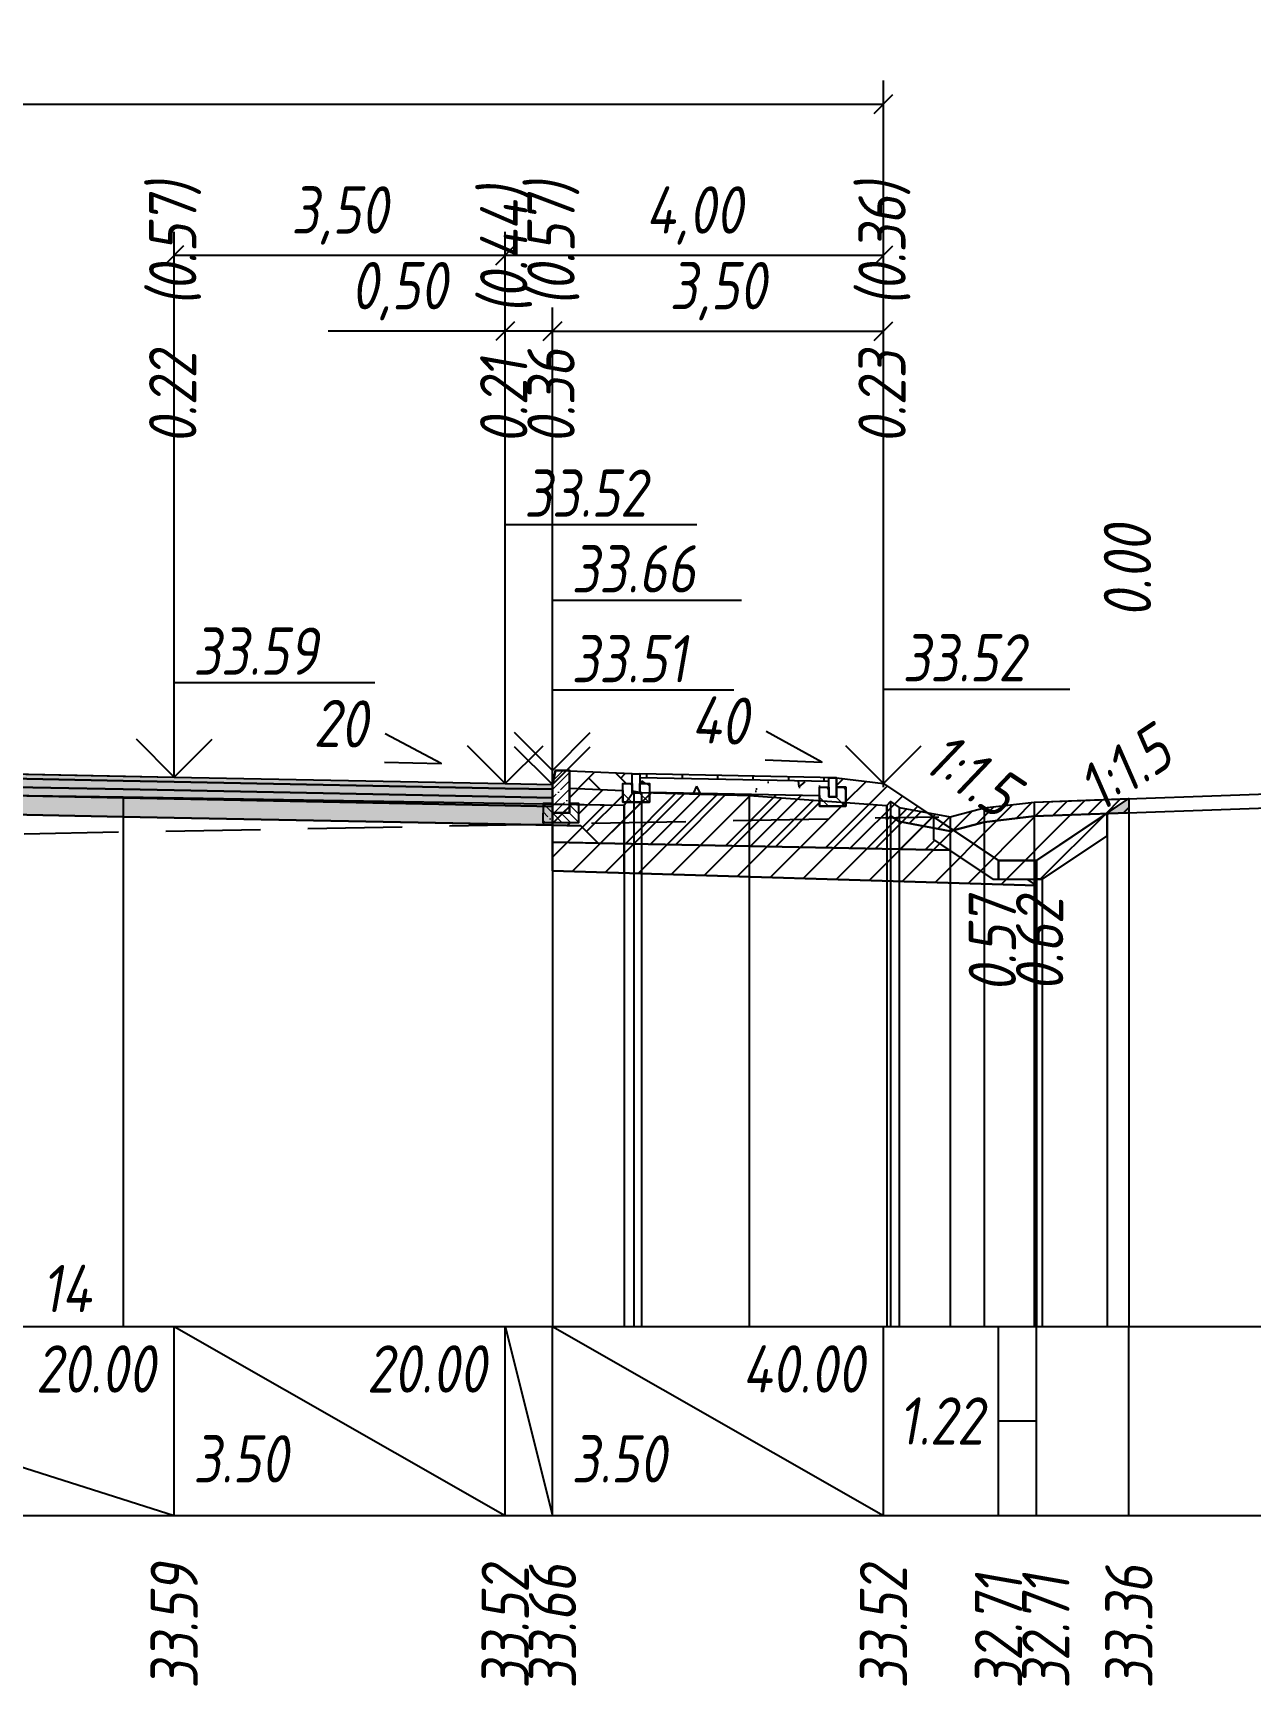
# Model space of a CAD drawing. Extents: x -717 to 1451, y -133302 to 233.
# Drawn here: x 231.2 to 295.6, y -110192 to -110104.6 of the extents above; entities that cross this region are included whole.
import ezdxf
from ezdxf.enums import TextEntityAlignment as Align

# ---------------------------------------------------------------- set-up
doc = ezdxf.new("R2010")
doc.units = 0
doc.linetypes.add('штриховая', pattern=[0.75, 0.5, -0.25])
for name, color, linetype in [('Интерполированный поперечник', 2, 'Continuous'), ('КОД_399', 252, 'Continuous'), ('Код_514', 1, 'Continuous'), ('Контур_0', 7, 'Continuous'), ('Контур_2660', 7, 'Continuous'), ('Контур_2665', 7, 'Continuous'), ('Контур_400', 7, 'Continuous'), ('Контур_508', 7, 'Continuous'), ('Контур_512', 7, 'Continuous'), ('Контур_513', 7, 'Continuous'), ('Красный поперечник', 1, 'Continuous'), ('Объём_2501', 7, 'Continuous'), ('Объём_2650', 7, 'Continuous'), ('Объём_2660', 7, 'Continuous'), ('Объём_2661', 7, 'Continuous'), ('Объём_2662', 7, 'Continuous'), ('Объём_2663', 7, 'Continuous'), ('Объём_2664', 7, 'Continuous'), ('Объём_2665', 7, 'Continuous'), ('Объём_2666', 7, 'Continuous'), ('Объём_2667', 7, 'Continuous'), ('Объём_2668', 7, 'Continuous'), ('Объём_2669', 7, 'Continuous'), ('Объём_2675', 7, 'Continuous'), ('Откосы', 7, 'Continuous'), ('Отметки покрытия', 7, 'Continuous'), ('Рабочие отметки', 7, 'Continuous'), ('Рабочие отметки доп.', 7, 'Continuous'), ('Слои выравнивания', 7, 'Continuous'), ('Таблица', 7, 'Continuous'), ('Уклоны проезжей части', 7, 'Continuous'), ('Черный поперечник', 3, 'Continuous')]:
    doc.layers.add(name, color=color, linetype=linetype)
for name, color, linetype, true_color in [('Контур_2540', 2, 'Continuous', 0xffff00), ('Контур_2562', 3, 'Continuous', 0x00ff00), ('Контур_2570', 7, 'Continuous', 0x80ff00), ('Контур_2583', 3, 'Continuous', 0x00ff00), ('Контур_2584', 3, 'Continuous', 0x00ff00), ('Контур_2725', 7, 'Continuous', 0x323232), ('Контур_2736', 4, 'Continuous', 0x00ffff), ('Контур_2737', 4, 'Continuous', 0x00ffff), ('Контур_2738', 4, 'Continuous', 0x00ffff), ('Контур_2739', 4, 'Continuous', 0x00ffff), ('Контур_2741', 4, 'Continuous', 0x00ffff), ('Контур_2742', 4, 'Continuous', 0x00ffff), ('Контур_2743', 4, 'Continuous', 0x00ffff), ('Контур_2744', 7, 'Continuous', 0xa4ffff), ('Контур_2745', 7, 'Continuous', 0xa4ffff), ('Контур_2747', 4, 'Continuous', 0x00ffff), ('Контур_2748', 4, 'Continuous', 0x00ffff), ('Контур_2749', 4, 'Continuous', 0x00ffff), ('Контур_2750', 4, 'Continuous', 0x00ffff), ('Контур_2751', 4, 'Continuous', 0x00ffff), ('Контур_2752', 4, 'Continuous', 0x00ffff), ('Контур_2760', 7, 'Continuous', 0x323232), ('Контур_2761', 7, 'Continuous', 0x323232), ('Контур_2762', 7, 'Continuous', 0x323232), ('Контур_2763', 7, 'Continuous', 0x323232), ('Контур_402', 7, 'Continuous', 0xff6464), ('Контур_703', 4, 'Continuous', 0x00ffff), ('Контур_705', 4, 'Continuous', 0x00ffff), ('Контур_707', 4, 'Continuous', 0x00ffff), ('Контур_720', 131, 'Continuous', 0xaaffff), ('Объём_2520', 7, 'Continuous', 0x80ffff), ('Объём_2540', 2, 'Continuous', 0xffff00), ('Объём_2562', 3, 'Continuous', 0x00ff00), ('Объём_2563', 7, 'Continuous', 0xff8000), ('Объём_2570', 7, 'Continuous', 0x80ff00), ('Объём_2583', 3, 'Continuous', 0x00ff00), ('Объём_2584', 3, 'Continuous', 0x00ff00), ('Объём_2594', 3, 'Continuous', 0x00ff00), ('Объём_2598', 3, 'Continuous', 0x00ff00), ('Объём_2600', 7, 'Continuous', 0x808000), ('Объём_2746', 2, 'Continuous', 0xffff00)]:
    doc.layers.add(name, color=color, linetype=linetype, true_color=true_color)
doc.styles.get("Standard").update_dxf_attribs({"font": 'txt', "height": 2.5})
doc.styles.add('М', font='romand.shx', dxfattribs={"width": 0.8, "oblique": 10, "height": 2.5})
doc.dimstyles.new('ISO-25', dxfattribs={"dimtxt": 2.5, "dimasz": 2.5, "dimexe": 1.25, "dimexo": 0.625, "dimtad": 1, "dimtxsty": 'Standard', "dimcen": 2.5, "dimadec": 0, "dimazin": 0, "dimtfac": 1, "dimtmove": 0, "dimatfit": 3, "dimfxl": 1, "dimarcsym": 0})

# ---------------------------------------------------------------- blocks, each defined once
blk = doc.blocks.new('_Oblique')
at = {"color": 0, "linetype": 'ByBlock', "lineweight": -2}
blk.add_line((-0.5, -0.5), (0.5, 0.5), dxfattribs=at)
blk = doc.blocks.new('*D3583')
at = {"color": 0, "lineweight": -2, "transparency": 16777216}
for p, q in [((258.65, -110143.804), (258.65, -110119.152)), ((276.15, -110143.754), (276.15, -110119.152)), ((258.65, -110120.402), (276.15, -110120.402))]:
    blk.add_line(p, q, dxfattribs=at)
at = {"layer": 'Defpoints', "color": 0, "transparency": 16777216}
for p in [(276.15, -110120.402), (258.65, -110144.429), (276.15, -110144.379)]:
    blk.add_point(p, dxfattribs=at)
at = {"color": 0, "lineweight": -2, "transparency": 16777216, "rotation": 180}
blk.add_blockref('_Oblique', (258.65, -110120.402), dxfattribs=at)
at = {"color": 0, "lineweight": -2, "transparency": 16777216}
blk.add_blockref('_Oblique', (276.15, -110120.402), dxfattribs=at)
at = {"color": 0, "transparency": 16777216, "insert": (267.4, -110118.289), "char_height": 2.5, "width": 9.58333, "attachment_point": 5, "style": 'М'}
blk.add_mtext('3,50', dxfattribs=at)
blk = doc.blocks.new('*D3585')
at = {"color": 0, "lineweight": -2, "transparency": 16777216}
for p, q in [((256.15, -110143.754), (256.15, -110119.152)), ((258.65, -110143.804), (258.65, -110119.152)), ((256.15, -110120.402), (246.788, -110120.402)), ((258.65, -110120.402), (256.15, -110120.402))]:
    blk.add_line(p, q, dxfattribs=at)
at = {"layer": 'Defpoints', "color": 0, "transparency": 16777216}
for p in [(258.65, -110120.402), (256.15, -110144.379), (258.65, -110144.429)]:
    blk.add_point(p, dxfattribs=at)
at = {"color": 0, "lineweight": -2, "transparency": 16777216, "rotation": 180}
blk.add_blockref('_Oblique', (256.15, -110120.402), dxfattribs=at)
at = {"color": 0, "lineweight": -2, "transparency": 16777216}
blk.add_blockref('_Oblique', (258.65, -110120.402), dxfattribs=at)
at = {"color": 0, "transparency": 16777216, "insert": (250.55, -110118.289), "char_height": 2.5, "width": 9.16667, "attachment_point": 5, "style": 'М'}
blk.add_mtext('0,50', dxfattribs=at)
blk = doc.blocks.new('*D3587')
at = {"color": 0, "lineweight": -2, "transparency": 16777216}
for p, q in [((238.65, -110143.404), (238.65, -110115.152)), ((256.15, -110143.754), (256.15, -110115.152)), ((256.15, -110116.402), (238.65, -110116.402))]:
    blk.add_line(p, q, dxfattribs=at)
at = {"layer": 'Defpoints', "color": 0, "transparency": 16777216}
for p in [(238.65, -110116.402), (238.65, -110144.029), (256.15, -110144.379)]:
    blk.add_point(p, dxfattribs=at)
at = {"color": 0, "lineweight": -2, "transparency": 16777216, "rotation": 180}
blk.add_blockref('_Oblique', (238.65, -110116.402), dxfattribs=at)
at = {"color": 0, "lineweight": -2, "transparency": 16777216}
blk.add_blockref('_Oblique', (256.15, -110116.402), dxfattribs=at)
at = {"color": 0, "transparency": 16777216, "insert": (247.4, -110114.289), "char_height": 2.5, "width": 9.58333, "attachment_point": 5, "style": 'М'}
blk.add_mtext('3,50', dxfattribs=at)
blk = doc.blocks.new('*D3588')
at = {"color": 0, "lineweight": -2, "transparency": 16777216}
for p, q in [((256.15, -110143.754), (256.15, -110115.152)), ((276.15, -110144.504), (276.15, -110115.152)), ((276.15, -110116.402), (256.15, -110116.402))]:
    blk.add_line(p, q, dxfattribs=at)
at = {"layer": 'Defpoints', "color": 0, "transparency": 16777216}
for p in [(256.15, -110116.402), (256.15, -110144.379), (276.15, -110145.129)]:
    blk.add_point(p, dxfattribs=at)
at = {"color": 0, "lineweight": -2, "transparency": 16777216, "rotation": 180}
blk.add_blockref('_Oblique', (256.15, -110116.402), dxfattribs=at)
at = {"color": 0, "lineweight": -2, "transparency": 16777216}
blk.add_blockref('_Oblique', (276.15, -110116.402), dxfattribs=at)
at = {"color": 0, "transparency": 16777216, "insert": (266.15, -110114.289), "char_height": 2.5, "width": 9.16667, "attachment_point": 5, "style": 'М'}
blk.add_mtext('4,00', dxfattribs=at)
blk = doc.blocks.new('*D3590')
at = {"color": 0, "lineweight": -2, "transparency": 16777216}
for p, q in [((138.414, -110144.504), (138.414, -110107.152)), ((276.15, -110144.504), (276.15, -110107.152)), ((138.414, -110108.402), (276.15, -110108.402))]:
    blk.add_line(p, q, dxfattribs=at)
at = {"layer": 'Defpoints', "color": 0, "transparency": 16777216}
for p in [(276.15, -110108.402), (138.414, -110145.129), (276.15, -110145.129)]:
    blk.add_point(p, dxfattribs=at)
at = {"color": 0, "lineweight": -2, "transparency": 16777216, "rotation": 180}
blk.add_blockref('_Oblique', (138.414, -110108.402), dxfattribs=at)
at = {"color": 0, "lineweight": -2, "transparency": 16777216}
blk.add_blockref('_Oblique', (276.15, -110108.402), dxfattribs=at)
at = {"color": 0, "transparency": 16777216, "insert": (207.282, -110106.289), "char_height": 2.5, "width": 12.5, "attachment_point": 5, "style": 'М'}
blk.add_mtext('27,55', dxfattribs=at)
blk = doc.blocks.new('БР100.30.18')
at = {"linetype": 'Continuous', "lineweight": 13}
h = blk.add_hatch(dxfattribs=at)
h.set_pattern_fill('ANSI35', scale=5)
h.set_pattern_definition([(45, (-1504.996, -4799.2297), (-0.88388348, 0.88388348), []), (45, (-1504.1121, -4799.2297), (-0.88388348, 0.88388348), [1.5625, -0.3125, 0, -0.3125])])
h.paths.add_polyline_path([(0.3, 3.47), (1.8, 3.47), (1.8, -1.03), (0, -1.03), (0, 1.97)])
h = blk.add_hatch(dxfattribs=at)
h.set_pattern_fill('ANSI35', scale=5, angle=90)
h.set_pattern_definition([(135, (-1504.996, -4800.7297), (-0.88388348, -0.88388348), []), (135, (-1504.996, -4799.8458), (-0.88388348, -0.88388348), [1.5625, -0.3125, 0, -0.3125])])
h.paths.add_polyline_path([(-1, -0.03), (0, -0.03), (0, -1.03), (1.8, -1.03), (1.8, -0.03), (2.8, -0.03), (2.8, -2.03), (-1, -2.03)])
at = {"color": 7, "lineweight": 30}
blk.add_lwpolyline([(1.8, -1.03), (0, -1.03), (0, 1.97), (0.3, 3.47), (1.8, 3.47)], close=True, dxfattribs=at)
at = {"linetype": 'Continuous'}
blk.add_lwpolyline([(0, -0.03), (-1, -0.03), (-1, -2.03), (2.8, -2.03), (2.8, -0.03), (1.8, -0.03)], dxfattribs=at)

msp = doc.modelspace()

# ---------------------------------------------------------------- hatches: boundary and pattern name
at = {"linetype": 'Continuous'}
h = msp.add_hatch(dxfattribs=at)
h.set_pattern_fill('AR-HBONE', color=253, scale=0.3)
h.set_pattern_definition([(45, (-36.4222, -115949.651), (0, 1.69705627), [3.6, -1.2]), (135, (-35.5737, -115948.8025), (1e-16, 1.69705627), [3.6, -1.2])])
h.paths.add_polyline_path([(263.271, -110143.802), (263.271, -110144.802), (263.271, -110144.802)])
h.paths.add_polyline_path([(259.55, -110143.653), (262.871, -110143.802), (262.871, -110144.302), (262.371, -110144.302), (262.371, -110144.68), (259.549, -110144.554)])
h = msp.add_hatch(dxfattribs=at)
h.set_pattern_fill('ANSI31', color=256, scale=15, angle=45, style=0)
h.set_pattern_definition([(90, (-1648.8584, -115097.4325), (-1.875, 3e-16), [])])
h.paths.add_polyline_path([(273.266, -110144.008), (263.271, -110143.802), (263.271, -110144.002), (273.266, -110144.2)])
at = {"linetype": 'Continuous', "lineweight": 13}
h = msp.add_hatch(dxfattribs=at)
h.set_pattern_fill('ANSI35', scale=5, angle=90)
h.set_pattern_definition([(135, (-1604.813, -44416.1735), (-0.883883476, -0.883883476), []), (135, (-1604.813, -44415.2896), (-0.883883476, -0.883883476), [1.5625, -0.3125, 0, -0.3125])])
h.paths.add_polyline_path([(262.371, -110144.302), (262.871, -110144.302), (262.871, -110144.802), (263.271, -110144.802), (263.271, -110144.302), (263.771, -110144.302), (263.771, -110145.302), (262.371, -110145.302)])
h = msp.add_hatch(dxfattribs=at)
h.set_pattern_fill('ANSI35', scale=5, angle=90)
h.set_pattern_definition([(135, (-1594.4174, -44416.3796), (-0.883883476, -0.883883476), []), (135, (-1594.4174, -44415.4957), (-0.883883476, -0.883883476), [1.5625, -0.3125, 0, -0.3125])])
h.paths.add_polyline_path([(272.766, -110144.508), (273.266, -110144.508), (273.266, -110145.008), (273.666, -110145.008), (273.666, -110144.508), (274.166, -110144.508), (274.166, -110145.508), (272.766, -110145.508)])
at = {"layer": 'КОД_399'}
h = msp.add_hatch(dxfattribs=at)
h.set_pattern_fill('AR-CONC', scale=0.7, angle=45, style=0)
h.set_pattern_definition([(95, (-1648.9404, -115097.5217), (3.860864, 3.2396496), [0.525, -5.775]), (40, (-1648.9404, -115097.5217), (-4.409945, 3.036377), [0.42, -4.62]), (145.45144, (-1648.6186, -115097.2518), (-0.549081, 6.2760265), [0.4461813, -4.907995]), (91.1842, (-1649.9303, -115096.532), (6.101854, 4.4632964), [0.7875, -8.6625]), (141.63564, (-1649.422, -115096.16), (-0.1953, 9.447982), [0.669272, -7.361996]), (36.18416, (-1649.93, -115096.532), (-0.1953, 9.447982), [0.63, -6.93]), (66, (-1649.188, -115096.2843), (4.947401, 0.9616773), [0.525, -5.775]), (11, (-1649.188, -115096.2843), (-2.38496, 4.793659), [0.42, -4.62]), (116.45144, (-1648.7756, -115096.204), (2.562441, 5.7553363), [0.4461813, -4.907995]), (82.5, (-1648.9404, -115097.5217), (-1.5875523, 1.7079287), [0, -4.564, 0, -4.69, 0, -4.6375]), (52.5, (-1648.9404, -115097.5217), (-0.6501106, 3.2543661), [0, -2.674, 0, -4.459, 0, -1.7675]), (12.5, (-1650.0442, -115098.6255), (2.7539272, 2.5306453), [0, -1.75, 0, -5.46, 0, -7.245]), (2.5, (-1650.539, -115099.1205), (2.3911299, 3.3821186), [0, -2.275, 0, -3.626, 0, -5.145])])
h.paths.add_polyline_path([(272.766, -110144.508), (273.266, -110144.508), (273.266, -110144.2), (263.271, -110144.002), (263.271, -110144.302), (263.771, -110144.302), (263.771, -110144.762), (272.766, -110144.94)])
at = {"layer": 'Объём_2563'}
h = msp.add_hatch(dxfattribs=at)
h.set_pattern_fill('ANSI31', color=256, scale=0.3)
h.paths.add_polyline_path([(153.495, -110147.465), (133.079, -110147.873), (138.414, -110144.317), (140.897, -110144.008), (140.897, -110144.508), (140.397, -110144.508), (140.397, -110145.508), (141.797, -110145.508), (141.797, -110144.94), (150.792, -110144.762), (150.792, -110145.302), (152.192, -110145.302), (152.192, -110144.68), (155.014, -110144.554), (155.015, -110145.368), (154.515, -110145.368), (154.516, -110146.368), (155.914, -110146.367), (155.914, -110146.517), (154.414, -110146.547)])
h.paths.add_polyline_path([(278.786, -110147.276), (279.626, -110147.836), (261.068, -110147.465), (260.15, -110146.547), (258.65, -110146.517), (258.65, -110146.367), (260.048, -110146.368), (260.049, -110145.368), (259.549, -110145.368), (259.549, -110144.554), (262.371, -110144.68), (262.371, -110145.302), (263.771, -110145.302), (263.771, -110144.762), (272.766, -110144.94), (272.766, -110145.508), (274.166, -110145.508), (274.166, -110144.508), (273.666, -110144.508), (273.666, -110144.008), (276.15, -110144.317), (278.786, -110146.074)])
at = {"layer": 'Объём_2570'}
h = msp.add_hatch(dxfattribs=at)
h.set_pattern_fill('ANSI31', color=256, scale=0.2)
h.paths.add_polyline_path([(143.471, -110146.605), (142.882, -110146.937), (133.838, -110149.551), (131.535, -110151.129), (129.764, -110153.308), (127.799, -110151.693), (124.433, -110149.539), (117.582, -110145.8), (109.253, -110141.792), (105, -110141.491), (105, -110140.741), (109.253, -110141.042), (117.582, -110145.05), (124.433, -110148.789), (127.799, -110150.943), (129.764, -110152.558), (131.535, -110150.379), (133.838, -110148.801), (142.882, -110146.187), (143.471, -110145.855)])
h.paths.add_polyline_path([(289.122, -110145.86), (284.121, -110146.039), (281.47, -110146.349), (279.669, -110146.823), (276.978, -110146.324), (276.521, -110146.018), (276.323, -110146.229), (276.323, -110145.479), (276.521, -110145.268), (276.978, -110145.574), (279.669, -110146.073), (281.47, -110145.599), (284.121, -110145.289), (289.122, -110145.11)])
at = {"layer": 'Объём_2600'}
h = msp.add_hatch(dxfattribs=at)
h.set_pattern_fill('ANSI31', color=6, scale=0.4)
h.paths.add_polyline_path([(287.981, -110147.073), (284.534, -110149.371), (284.221, -110149.371), (284.221, -110149.698), (258.65, -110148.93), (258.65, -110145.399), (262.448, -110145.462), (262.948, -110144.712), (263.354, -110144.784), (269.056, -110144.945), (276.323, -110145.479), (276.323, -110146.229), (276.521, -110146.018), (276.978, -110146.324), (279.669, -110146.823), (281.47, -110146.349), (284.121, -110146.039), (287.981, -110145.901)])
h = msp.add_hatch(dxfattribs=at)
h.set_pattern_fill('HONEY', color=5, scale=0.3)
h.paths.add_polyline_path([(128.102, -110151.191), (130.342, -110149.698), (133.774, -110149.595), (131.535, -110151.129), (129.764, -110153.308), (128.102, -110151.941)])
h.paths.add_polyline_path([(287.981, -110145.901), (287.981, -110145.871), (289.122, -110145.11), (289.122, -110145.86)])
at = {"layer": 'Слои выравнивания'}
for color, points in [(2, [(207.282, -110143.339), (228.294, -110143.76), (235.946, -110143.913), (238.65, -110143.967), (256.15, -110144.317), (258.65, -110144.367), (258.65, -110144.617), (256.15, -110144.567), (238.65, -110144.217), (235.946, -110144.163), (228.294, -110144.01), (207.282, -110143.589)]), (3, [(207.282, -110143.589), (228.294, -110144.01), (235.946, -110144.163), (238.65, -110144.217), (256.15, -110144.567), (258.65, -110144.617), (258.65, -110145.067), (256.15, -110145.017), (238.65, -110144.667), (235.946, -110144.613), (228.294, -110144.46), (207.282, -110144.039)]), (4, [(207.282, -110144.039), (228.294, -110144.46), (235.946, -110144.613), (238.65, -110144.667), (256.15, -110145.017), (258.65, -110145.067), (258.65, -110145.517), (256.15, -110145.467), (238.65, -110145.117), (235.946, -110145.063), (228.294, -110144.91), (207.282, -110144.489)]), (5, [(207.282, -110144.489), (228.294, -110144.91), (235.946, -110145.063), (238.65, -110145.117), (256.15, -110145.467), (258.65, -110145.517), (258.65, -110146.517), (256.15, -110146.467), (238.65, -110146.117), (235.946, -110146.063), (228.294, -110145.91), (207.282, -110145.489)])]:
    msp.add_hatch(color=color, dxfattribs=at).paths.add_polyline_path(points)

# ---------------------------------------------------------------- linework, layer by layer
for points in [[(262.871, -110143.802), (259.55, -110143.653), (259.549, -110144.554), (262.371, -110144.68), (262.371, -110144.302), (262.871, -110144.302), (262.871, -110143.802)], [(262.871, -110143.802), (263.271, -110143.802), (263.271, -110144.802), (262.871, -110144.802), (262.871, -110143.802)], [(273.666, -110144.008), (263.271, -110143.802)], [(263.271, -110144.302), (263.771, -110144.302), (263.771, -110145.302), (262.371, -110145.302), (262.371, -110144.302), (262.871, -110144.302), (262.871, -110144.802), (263.271, -110144.802), (263.271, -110144.302)], [(273.266, -110144.2), (263.271, -110144.002)], [(263.771, -110144.762), (272.766, -110144.94)], [(273.666, -110144.508), (274.166, -110144.508), (274.166, -110145.508), (272.766, -110145.508), (272.766, -110144.508), (273.266, -110144.508), (273.266, -110145.008), (273.666, -110145.008), (273.666, -110144.508)], [(273.266, -110144.008), (273.666, -110144.008), (273.666, -110145.008), (273.266, -110145.008), (273.266, -110144.008)]]:
    msp.add_lwpolyline(points)
at = {"layer": 'Интерполированный поперечник', "linetype": 'штриховая', "ltscale": 10, "flags": 128}
msp.add_lwpolyline([(133.23, -110148.77), (279.078, -110146.069)], dxfattribs=at)
at = {"layer": 'Код_514'}
for p, q in [((207.282, -110173), (238.65, -110183)), ((238.65, -110183), (238.65, -110173)), ((238.65, -110173), (256.15, -110183)), ((256.15, -110183), (256.15, -110173)), ((256.15, -110173), (258.65, -110183)), ((258.65, -110183), (258.65, -110173)), ((258.65, -110183), (258.65, -110173)), ((258.65, -110173), (276.15, -110183)), ((276.15, -110183), (276.15, -110173)), ((282.231, -110183), (282.231, -110173)), ((284.231, -110183), (284.231, -110173)), ((289.122, -110183), (289.122, -110173)), ((282.231, -110178), (284.231, -110178))]:
    msp.add_line(p, q, dxfattribs=at)
at = {"layer": 'Контур_0', "flags": 128}
for points in [[(276.15, -110144.317), (278.786, -110146.074), (278.786, -110146.074), (278.786, -110146.074), (278.786, -110146.074), (278.786, -110146.074), (278.786, -110146.074), (278.786, -110146.074), (278.786, -110146.074), (278.786, -110146.074), (278.786, -110146.074), (278.786, -110146.074), (278.786, -110146.074), (278.786, -110146.074), (278.786, -110146.074), (282.231, -110148.371)], [(276.15, -110144.317), (278.786, -110146.074), (278.786, -110146.074), (278.786, -110146.074), (278.786, -110146.074), (278.786, -110146.074), (278.786, -110146.074), (278.786, -110146.074), (278.786, -110146.074), (278.786, -110146.074), (278.786, -110146.074), (278.786, -110146.074), (278.786, -110146.074), (278.786, -110146.074), (278.786, -110146.074), (282.231, -110148.371), (284.231, -110148.371), (289.122, -110145.11), (289.122, -110145.11), (289.122, -110145.11), (289.122, -110145.11), (289.122, -110145.11), (289.122, -110145.11), (289.122, -110145.11), (289.122, -110145.11), (289.122, -110145.11), (289.122, -110145.11), (289.122, -110145.11), (289.122, -110145.11), (289.122, -110145.11)]]:
    msp.add_lwpolyline(points, dxfattribs=at)
at = {"layer": 'Контур_0', "color": 250, "flags": 128}
for points in [[(258.65, -110147.417), (258.65, -110146.517), (260.15, -110146.547), (261.068, -110147.465), (258.65, -110147.417), (258.65, -110147.417)], [(258.65, -110146.517), (260.15, -110146.547), (261.068, -110147.465), (279.626, -110147.836)]]:
    msp.add_lwpolyline(points, dxfattribs=at)
at = {"layer": 'Контур_2540', "flags": 128}
msp.add_lwpolyline([(284.221, -110149.698), (258.65, -110148.93), (258.65, -110147.417), (279.626, -110147.836), (281.928, -110149.371), (283.731, -110149.371), (284.221, -110149.698), (284.221, -110149.698)], dxfattribs=at)
at = {"layer": 'Контур_2562', "flags": 128}
msp.add_lwpolyline([(276.15, -110144.317), (276.15, -110144.317), (276.15, -110144.317), (276.15, -110144.317), (276.15, -110144.317)], dxfattribs=at)
at = {"layer": 'Контур_2570', "flags": 128}
msp.add_lwpolyline([(182.522, -110145.126), (206.965, -110144.603), (207.282, -110144.608), (235.946, -110145.02), (262.448, -110145.462), (262.948, -110144.712), (263.354, -110144.784), (269.056, -110144.945), (276.323, -110145.479), (276.323, -110146.229), (276.521, -110146.018), (276.978, -110146.324), (279.669, -110146.823), (279.669, -110146.823), (281.47, -110146.349), (284.121, -110146.039), (298.931, -110145.51)], dxfattribs=at)
at = {"layer": 'Контур_2583', "flags": 128}
for points in [[(282.231, -110148.371), (278.786, -110146.074), (278.786, -110147.276), (281.928, -110149.371), (282.231, -110149.371), (282.231, -110148.371)], [(287.981, -110147.073), (287.981, -110145.871), (284.231, -110148.371), (284.231, -110149.371), (284.534, -110149.371), (287.981, -110147.073)]]:
    msp.add_lwpolyline(points, dxfattribs=at)
at = {"layer": 'Контур_2584', "flags": 128}
msp.add_lwpolyline([(282.231, -110148.371), (282.231, -110149.371), (284.231, -110149.371), (284.231, -110148.371), (282.231, -110148.371)], dxfattribs=at)
at = {"layer": 'Контур_2660', "flags": 128}
msp.add_lwpolyline([(258.65, -110148.93), (284.221, -110149.698)], dxfattribs=at)
at = {"layer": 'Контур_2665', "flags": 128}
msp.add_lwpolyline([(276.15, -110144.317), (276.15, -110144.317)], dxfattribs=at)
at = {"layer": 'Контур_2725', "flags": 128}
msp.add_lwpolyline([(157.324, -110146.489), (158.414, -110146.467), (175.914, -110146.117), (182.522, -110145.985), (206.965, -110145.496), (207.282, -110145.489), (228.294, -110145.91), (235.946, -110146.063), (238.65, -110146.117), (256.15, -110146.467), (258.65, -110146.517)], dxfattribs=at)
at = {"layer": 'Контур_2736', "flags": 128}
for points in [[(276.15, -110144.317), (278.786, -110146.074)], [(278.786, -110146.074), (282.231, -110148.371)]]:
    msp.add_lwpolyline(points, dxfattribs=at)
at = {"layer": 'Контур_2737', "flags": 128}
msp.add_lwpolyline([(278.786, -110146.074), (278.786, -110146.074)], dxfattribs=at)
at = {"layer": 'Контур_2738', "flags": 128}
msp.add_lwpolyline([(278.786, -110146.074), (278.786, -110146.074)], dxfattribs=at)
at = {"layer": 'Контур_2739', "flags": 128}
msp.add_lwpolyline([(278.786, -110146.074), (278.786, -110146.074)], dxfattribs=at)
at = {"layer": 'Контур_2741', "flags": 128}
msp.add_lwpolyline([(289.122, -110145.11), (289.122, -110145.11)], dxfattribs=at)
at = {"layer": 'Контур_2742', "flags": 128}
msp.add_lwpolyline([(289.122, -110145.11), (289.122, -110145.11)], dxfattribs=at)
at = {"layer": 'Контур_2743', "flags": 128}
msp.add_lwpolyline([(289.122, -110145.11), (289.122, -110145.11)], dxfattribs=at)
at = {"layer": 'Контур_2744', "flags": 128}
msp.add_lwpolyline([(289.122, -110145.11), (289.122, -110145.11)], dxfattribs=at)
msp.add_lwpolyline([(289.122, -110145.11), (289.122, -110145.11)], dxfattribs=at)
msp.add_lwpolyline([(289.122, -110145.11), (289.122, -110145.11)], dxfattribs=at)
msp.add_lwpolyline([(289.122, -110145.11), (289.122, -110145.11)], dxfattribs=at)
msp.add_lwpolyline([(289.122, -110145.11), (289.122, -110145.11)], dxfattribs=at)
msp.add_lwpolyline([(289.122, -110145.11), (289.122, -110145.11)], dxfattribs=at)
at = {"layer": 'Контур_2745', "flags": 128}
msp.add_lwpolyline([(278.786, -110146.074), (278.786, -110146.074)], dxfattribs=at)
msp.add_lwpolyline([(278.786, -110146.074), (278.786, -110146.074)], dxfattribs=at)
msp.add_lwpolyline([(278.786, -110146.074), (278.786, -110146.074)], dxfattribs=at)
msp.add_lwpolyline([(278.786, -110146.074), (278.786, -110146.074)], dxfattribs=at)
msp.add_lwpolyline([(278.786, -110146.074), (278.786, -110146.074)], dxfattribs=at)
msp.add_lwpolyline([(278.786, -110146.074), (278.786, -110146.074)], dxfattribs=at)
at = {"layer": 'Контур_2747', "flags": 128}
msp.add_lwpolyline([(278.786, -110146.074), (278.786, -110146.074)], dxfattribs=at)
at = {"layer": 'Контур_2748', "flags": 128}
msp.add_lwpolyline([(278.786, -110146.074), (278.786, -110146.074)], dxfattribs=at)
at = {"layer": 'Контур_2749', "flags": 128}
msp.add_lwpolyline([(278.786, -110146.074), (278.786, -110146.074)], dxfattribs=at)
at = {"layer": 'Контур_2750', "flags": 128}
msp.add_lwpolyline([(289.122, -110145.11), (289.122, -110145.11)], dxfattribs=at)
at = {"layer": 'Контур_2751', "flags": 128}
msp.add_lwpolyline([(289.122, -110145.11), (289.122, -110145.11)], dxfattribs=at)
at = {"layer": 'Контур_2752', "flags": 128}
msp.add_lwpolyline([(289.122, -110145.11), (289.122, -110145.11)], dxfattribs=at)
at = {"layer": 'Контур_2760', "flags": 128}
msp.add_lwpolyline([(157.324, -110144.339), (158.414, -110144.317), (175.914, -110143.967), (182.522, -110143.835), (206.965, -110143.346), (207.282, -110143.339), (228.294, -110143.76), (235.946, -110143.913), (238.65, -110143.967), (256.15, -110144.317), (258.65, -110144.367)], dxfattribs=at)
at = {"layer": 'Контур_2761', "flags": 128}
msp.add_lwpolyline([(157.324, -110144.589), (158.414, -110144.567), (175.914, -110144.217), (182.522, -110144.085), (206.965, -110143.596), (207.282, -110143.589), (228.294, -110144.01), (235.946, -110144.163), (238.65, -110144.217), (256.15, -110144.567), (258.65, -110144.617)], dxfattribs=at)
at = {"layer": 'Контур_2762', "flags": 128}
msp.add_lwpolyline([(157.324, -110145.039), (158.414, -110145.017), (175.914, -110144.667), (182.522, -110144.535), (206.965, -110144.046), (207.282, -110144.039), (228.294, -110144.46), (235.946, -110144.613), (238.65, -110144.667), (256.15, -110145.017), (258.65, -110145.067)], dxfattribs=at)
at = {"layer": 'Контур_2763', "flags": 128}
msp.add_lwpolyline([(157.324, -110145.489), (158.414, -110145.467), (175.914, -110145.117), (182.522, -110144.985), (206.965, -110144.496), (207.282, -110144.489), (228.294, -110144.91), (235.946, -110145.063), (238.65, -110145.117), (256.15, -110145.467), (258.65, -110145.517)], dxfattribs=at)
at = {"layer": 'Контур_400', "flags": 128}
msp.add_lwpolyline([(207.282, -110143.339), (238.65, -110143.967), (256.15, -110144.317), (256.15, -110144.317), (256.15, -110144.317), (256.15, -110144.317), (256.15, -110144.317), (256.15, -110144.317), (258.65, -110144.367)], dxfattribs=at)
at = {"layer": 'Контур_402', "flags": 128}
msp.add_lwpolyline([(130.342, -110149.698), (157.324, -110148.888), (157.324, -110146.489), (207.282, -110145.489), (258.65, -110146.517), (258.65, -110148.93), (284.221, -110149.698)], dxfattribs=at)
at = {"layer": 'Контур_508', "flags": 128}
msp.add_lwpolyline([(105, -110140.741), (119.639, -110150.5), (119.639, -110151.702), (123.086, -110154), (123.389, -110154), (125.389, -110154), (125.692, -110154), (128.102, -110152.393), (128.102, -110151.191), (130.342, -110149.698), (157.324, -110148.888), (157.324, -110146.489), (207.282, -110145.489), (258.65, -110146.517), (258.65, -110148.93), (284.221, -110149.698), (284.221, -110149.371), (284.231, -110149.371), (284.534, -110149.371), (287.981, -110147.073), (287.981, -110145.871), (289.122, -110145.11)], dxfattribs=at)
at = {"layer": 'Контур_512', "flags": 128}
msp.add_lwpolyline([(258.65, -110148.93), (284.221, -110149.698), (284.221, -110149.371), (284.231, -110149.371), (284.534, -110149.371), (287.981, -110147.073), (287.981, -110145.871), (289.122, -110145.11)], dxfattribs=at)
at = {"layer": 'Контур_513', "flags": 128}
msp.add_lwpolyline([(105, -110140.741), (119.639, -110150.5), (119.639, -110151.702), (123.086, -110154), (123.389, -110154), (125.389, -110154), (125.692, -110154), (128.102, -110152.393), (128.102, -110151.191), (130.342, -110149.698), (157.324, -110148.888), (157.324, -110146.489), (207.282, -110145.489), (258.65, -110146.517), (258.65, -110148.93), (284.221, -110149.698), (284.221, -110149.371), (284.231, -110149.371), (284.534, -110149.371), (287.981, -110147.073), (287.981, -110145.871), (289.122, -110145.11)], dxfattribs=at)
at = {"layer": 'Контур_703', "flags": 128}
msp.add_lwpolyline([(276.15, -110144.317), (278.786, -110146.074)], dxfattribs=at)
at = {"layer": 'Контур_705', "flags": 128}
msp.add_lwpolyline([(278.786, -110146.074), (278.786, -110146.074)], dxfattribs=at)
at = {"layer": 'Контур_707', "flags": 128}
msp.add_lwpolyline([(284.231, -110148.371), (289.122, -110145.11)], dxfattribs=at)
at = {"layer": 'Контур_720', "flags": 128}
msp.add_lwpolyline([(282.231, -110148.371), (284.231, -110148.371)], dxfattribs=at)
at = {"layer": 'Красный поперечник'}
for p, q in [((207.282, -110143.339), (238.65, -110143.967)), ((238.65, -110143.967), (256.15, -110144.317)), ((256.15, -110144.317), (258.65, -110144.367)), ((276.15, -110144.317), (282.231, -110148.371)), ((284.231, -110148.371), (289.122, -110145.11)), ((289.122, -110145.11), (289.122, -110173)), ((287.981, -110145.871), (287.981, -110173)), ((287.981, -110147.073), (287.981, -110173)), ((258.65, -110148.93), (258.65, -110173)), ((282.231, -110148.371), (284.231, -110148.371)), ((284.221, -110149.371), (284.221, -110173)), ((284.221, -110149.698), (284.221, -110173)), ((284.231, -110149.371), (284.231, -110173)), ((284.534, -110149.371), (284.534, -110173))]:
    msp.add_line(p, q, dxfattribs=at)
at = {"layer": 'Объём_2501', "flags": 128}
msp.add_lwpolyline([(207.282, -110143.339), (238.65, -110143.967), (256.15, -110144.317), (256.15, -110144.317), (256.15, -110144.317), (256.15, -110144.317), (256.15, -110144.317), (256.15, -110144.317), (258.65, -110144.367)], dxfattribs=at)
at = {"layer": 'Объём_2520', "color": 250, "flags": 128}
msp.add_lwpolyline([(258.65, -110147.417), (258.65, -110146.517), (260.15, -110146.547), (261.068, -110147.465), (258.65, -110147.417), (258.65, -110147.417)], dxfattribs=at)
at = {"layer": 'Объём_2540', "flags": 128}
msp.add_lwpolyline([(284.221, -110149.698), (258.65, -110148.93), (258.65, -110147.417), (279.626, -110147.836), (281.928, -110149.371), (283.731, -110149.371), (284.221, -110149.698), (284.221, -110149.698)], dxfattribs=at)
at = {"layer": 'Объём_2562', "flags": 128}
msp.add_lwpolyline([(276.15, -110144.317), (276.15, -110144.317), (276.15, -110144.317), (276.15, -110144.317), (276.15, -110144.317)], dxfattribs=at)
at = {"layer": 'Объём_2563', "color": 250, "flags": 128}
msp.add_lwpolyline([(278.786, -110147.276), (279.626, -110147.836), (261.068, -110147.465), (260.15, -110146.547), (258.65, -110146.517), (258.65, -110146.367), (260.048, -110146.368), (260.049, -110145.368), (259.549, -110145.368), (259.549, -110144.554), (262.371, -110144.68), (262.371, -110145.302), (263.771, -110145.302), (263.771, -110144.762), (272.766, -110144.94), (272.766, -110145.508), (274.166, -110145.508), (274.166, -110144.508), (273.666, -110144.508), (273.666, -110144.008), (276.15, -110144.317), (278.786, -110146.074), (278.786, -110147.276), (278.786, -110147.276)], dxfattribs=at)
at = {"layer": 'Объём_2570', "flags": 128}
msp.add_lwpolyline([(289.122, -110145.86), (284.121, -110146.039), (281.47, -110146.349), (279.669, -110146.823), (276.978, -110146.324), (276.521, -110146.018), (276.323, -110146.229), (276.323, -110145.479), (276.521, -110145.268), (276.978, -110145.574), (279.669, -110146.073), (281.47, -110145.599), (284.121, -110145.289), (289.122, -110145.11), (289.122, -110145.86), (289.122, -110145.86)], dxfattribs=at)
at = {"layer": 'Объём_2583', "flags": 128}
for points in [[(282.231, -110148.371), (278.786, -110146.074), (278.786, -110147.276), (281.928, -110149.371), (282.231, -110149.371), (282.231, -110148.371)], [(287.981, -110147.073), (287.981, -110145.871), (284.231, -110148.371), (284.231, -110149.371), (284.534, -110149.371), (287.981, -110147.073)]]:
    msp.add_lwpolyline(points, dxfattribs=at)
at = {"layer": 'Объём_2584', "flags": 128}
msp.add_lwpolyline([(282.231, -110148.371), (282.231, -110149.371), (284.231, -110149.371), (284.231, -110148.371), (282.231, -110148.371)], dxfattribs=at)
at = {"layer": 'Объём_2594', "flags": 128}
for points in [[(278.786, -110146.074), (282.231, -110148.371)], [(284.231, -110148.371), (287.981, -110145.871)]]:
    msp.add_lwpolyline(points, dxfattribs=at)
at = {"layer": 'Объём_2598', "flags": 128}
msp.add_lwpolyline([(282.231, -110148.371), (284.231, -110148.371)], dxfattribs=at)
at = {"layer": 'Объём_2600', "color": 5, "flags": 128}
msp.add_lwpolyline([(287.981, -110145.901), (287.981, -110145.871), (289.122, -110145.11), (289.122, -110145.86), (287.981, -110145.901), (287.981, -110145.901)], dxfattribs=at)
at = {"layer": 'Объём_2650', "color": 6, "flags": 128}
msp.add_lwpolyline([(287.981, -110147.073), (284.534, -110149.371), (284.221, -110149.371), (284.221, -110149.698), (258.65, -110148.93), (258.65, -110145.399), (262.448, -110145.462), (262.948, -110144.712), (263.354, -110144.784), (269.056, -110144.945), (276.323, -110145.479), (276.323, -110146.229), (276.521, -110146.018), (276.978, -110146.324), (279.669, -110146.823), (281.47, -110146.349), (284.121, -110146.039), (287.981, -110145.901), (287.981, -110147.073), (287.981, -110147.073)], dxfattribs=at)
at = {"layer": 'Объём_2660', "flags": 128}
msp.add_lwpolyline([(258.65, -110148.93), (284.221, -110149.698)], dxfattribs=at)
at = {"layer": 'Объём_2661', "flags": 128}
msp.add_lwpolyline([(276.15, -110144.317), (278.786, -110146.074), (282.231, -110148.371)], dxfattribs=at)
at = {"layer": 'Объём_2662', "flags": 128}
msp.add_lwpolyline([(284.231, -110148.371), (289.122, -110145.11)], dxfattribs=at)
at = {"layer": 'Объём_2663', "flags": 128}
msp.add_lwpolyline([(282.231, -110148.371), (284.231, -110148.371)], dxfattribs=at)
at = {"layer": 'Объём_2664', "flags": 128}
msp.add_lwpolyline([(282.231, -110148.371), (284.231, -110148.371)], dxfattribs=at)
at = {"layer": 'Объём_2665', "flags": 128}
msp.add_lwpolyline([(276.15, -110144.317), (276.15, -110144.317)], dxfattribs=at)
at = {"layer": 'Объём_2666', "flags": 128}
for points in [[(276.15, -110144.317), (278.786, -110146.074)], [(278.786, -110146.074), (282.231, -110148.371)]]:
    msp.add_lwpolyline(points, dxfattribs=at)
at = {"layer": 'Объём_2667', "flags": 128}
for points in [[(289.122, -110145.11), (289.122, -110145.11)], [(278.786, -110146.074), (278.786, -110146.074)]]:
    msp.add_lwpolyline(points, dxfattribs=at)
at = {"layer": 'Объём_2668', "flags": 128}
for points in [[(289.122, -110145.11), (289.122, -110145.11)], [(278.786, -110146.074), (278.786, -110146.074)]]:
    msp.add_lwpolyline(points, dxfattribs=at)
at = {"layer": 'Объём_2669', "flags": 128}
for points in [[(289.122, -110145.11), (289.122, -110145.11)], [(278.786, -110146.074), (278.786, -110146.074)]]:
    msp.add_lwpolyline(points, dxfattribs=at)
at = {"layer": 'Объём_2675', "flags": 128}
for points in [[(289.122, -110145.11), (289.122, -110145.11)], [(289.122, -110145.11), (289.122, -110145.11)], [(289.122, -110145.11), (289.122, -110145.11)], [(289.122, -110145.11), (289.122, -110145.11)], [(289.122, -110145.11), (289.122, -110145.11)], [(289.122, -110145.11), (289.122, -110145.11)], [(278.786, -110146.074), (278.786, -110146.074)], [(278.786, -110146.074), (278.786, -110146.074)], [(278.786, -110146.074), (278.786, -110146.074)], [(278.786, -110146.074), (278.786, -110146.074)], [(278.786, -110146.074), (278.786, -110146.074)], [(278.786, -110146.074), (278.786, -110146.074)]]:
    msp.add_lwpolyline(points, dxfattribs=at)
at = {"layer": 'Объём_2746', "flags": 128}
msp.add_lwpolyline([(287.981, -110147.073), (284.534, -110149.371), (284.221, -110149.371), (284.221, -110149.698), (262.448, -110149.044), (262.448, -110145.462), (262.948, -110144.712), (263.354, -110144.784), (269.056, -110144.945), (276.323, -110145.479), (276.323, -110146.229), (276.521, -110146.018), (276.978, -110146.324), (279.669, -110146.823), (279.841, -110146.778), (282.231, -110148.371), (284.231, -110148.371), (287.934, -110145.903), (287.981, -110145.901), (287.981, -110147.073), (287.981, -110147.073)], dxfattribs=at)
at = {"layer": 'Откосы', "color": 1, "flags": 128}
for points in [[(249.769, -110143.189), (252.768, -110143.249), (249.799, -110141.689)], [(269.888, -110143.065), (272.885, -110143.185), (269.948, -110141.567)]]:
    msp.add_lwpolyline(points, dxfattribs=at)
at = {"layer": 'Отметки покрытия', "color": 1}
for p, q in [((256.15, -110144.317), (256.15, -110130.617)), ((256.15, -110130.617), (266.288, -110130.617)), ((258.65, -110143.617), (258.65, -110134.617)), ((258.65, -110134.617), (268.637, -110134.617)), ((238.65, -110143.967), (238.65, -110138.967)), ((238.65, -110138.967), (249.254, -110138.967)), ((258.65, -110144.367), (258.65, -110139.367)), ((258.65, -110139.367), (268.245, -110139.367)), ((276.15, -110144.317), (276.15, -110139.317)), ((276.15, -110139.317), (285.994, -110139.317)), ((238.65, -110143.967), (236.65, -110141.967)), ((238.65, -110143.967), (240.65, -110141.967)), ((258.65, -110143.617), (256.65, -110141.617)), ((258.65, -110143.617), (260.65, -110141.617)), ((256.15, -110144.317), (254.15, -110142.317)), ((256.15, -110144.317), (258.15, -110142.317)), ((258.65, -110144.367), (256.65, -110142.367)), ((258.65, -110144.367), (260.65, -110142.367)), ((276.15, -110144.317), (274.15, -110142.317)), ((276.15, -110144.317), (278.15, -110142.317))]:
    msp.add_line(p, q, dxfattribs=at)
at = {"layer": 'Слои выравнивания'}
msp.add_line((258.65, -110144.367), (258.65, -110173), dxfattribs=at)
at = {"layer": 'Слои выравнивания', "color": 2, "flags": 128}
msp.add_lwpolyline([(207.282, -110143.339), (228.294, -110143.76), (235.946, -110143.913), (238.65, -110143.967), (256.15, -110144.317), (258.65, -110144.367), (258.65, -110144.617), (256.15, -110144.567), (238.65, -110144.217), (235.946, -110144.163), (228.294, -110144.01), (207.282, -110143.589)], close=True, dxfattribs=at)
at = {"layer": 'Слои выравнивания', "color": 3, "flags": 128}
msp.add_lwpolyline([(207.282, -110143.589), (228.294, -110144.01), (235.946, -110144.163), (238.65, -110144.217), (256.15, -110144.567), (258.65, -110144.617), (258.65, -110145.067), (256.15, -110145.017), (238.65, -110144.667), (235.946, -110144.613), (228.294, -110144.46), (207.282, -110144.039)], close=True, dxfattribs=at)
at = {"layer": 'Слои выравнивания', "color": 4, "flags": 128}
msp.add_lwpolyline([(207.282, -110144.039), (228.294, -110144.46), (235.946, -110144.613), (238.65, -110144.667), (256.15, -110145.017), (258.65, -110145.067), (258.65, -110145.517), (256.15, -110145.467), (238.65, -110145.117), (235.946, -110145.063), (228.294, -110144.91), (207.282, -110144.489)], close=True, dxfattribs=at)
at = {"layer": 'Слои выравнивания', "color": 5, "flags": 128}
msp.add_lwpolyline([(207.282, -110144.489), (228.294, -110144.91), (235.946, -110145.063), (238.65, -110145.117), (256.15, -110145.467), (258.65, -110145.517), (258.65, -110146.517), (256.15, -110146.467), (238.65, -110146.117), (235.946, -110146.063), (228.294, -110145.91), (207.282, -110145.489)], close=True, dxfattribs=at)
at = {"layer": 'Таблица'}
for p, q in [((80, -110173), (314.122, -110173)), ((80, -110183), (314.122, -110183))]:
    msp.add_line(p, q, dxfattribs=at)
at = {"layer": 'Уклоны проезжей части', "color": 1, "flags": 128}
for points in [[(249.769, -110143.189), (252.768, -110143.249), (249.799, -110141.689)], [(269.888, -110143.065), (272.885, -110143.185), (269.948, -110141.567)]]:
    msp.add_lwpolyline(points, dxfattribs=at)
at = {"layer": 'Черный поперечник', "color": 7}
for p, q in [((262.948, -110144.712), (262.948, -110173)), ((263.354, -110144.784), (263.354, -110173)), ((235.946, -110145.02), (235.946, -110173)), ((262.448, -110145.462), (262.448, -110173)), ((269.056, -110144.945), (269.056, -110173)), ((276.323, -110145.479), (276.323, -110173)), ((276.521, -110145.268), (276.521, -110173)), ((276.978, -110145.574), (276.978, -110173)), ((281.47, -110145.599), (281.47, -110173)), ((284.121, -110145.289), (284.121, -110173)), ((279.669, -110146.073), (279.669, -110173))]:
    msp.add_line(p, q, dxfattribs=at)
at = {"layer": 'Черный поперечник', "flags": 128}
msp.add_lwpolyline([(182.522, -110145.126), (206.965, -110144.603), (207.282, -110144.608), (235.946, -110145.02), (262.448, -110145.462), (262.948, -110144.712), (263.354, -110144.784), (269.056, -110144.945), (276.323, -110145.479), (276.521, -110145.268), (276.978, -110145.574), (279.669, -110146.073), (281.47, -110145.599), (284.121, -110145.289), (298.931, -110144.76)], dxfattribs=at)

# ---------------------------------------------------------------- block references
at = {"lineweight": 18, "xscale": 0.5, "yscale": 0.5, "zscale": 0.5, "rotation": 359.9444632229611}
msp.add_blockref('БР100.30.18', (258.649, -110145.35), dxfattribs=at)

# ---------------------------------------------------------------- texts
at = {"layer": 'Код_514', "style": 'М', "oblique": 10, "width": 0.8}
for s, p in [('20.00', (237.65, -110174)), ('20.00', (255.15, -110174)), ('40.00', (275.15, -110174))]:
    msp.add_text(s, height=2.5, dxfattribs=at).set_placement(p, align=Align.TOP_RIGHT)
msp.add_text('1.22', height=2.5, dxfattribs=at).set_placement((279.19, -110178), align=Align.MIDDLE_CENTER)
for p in [(239.65, -110182), (259.65, -110182)]:
    msp.add_text('3.50', height=2.5, dxfattribs=at).set_placement(p, align=Align.BOTTOM_LEFT)
for s, p in [('33.59', (238.65, -110192.154)), ('33.52', (256.15, -110192.154)), ('33.66', (258.65, -110192.154)), ('33.52', (276.15, -110192.154)), ('33.36', (289.122, -110192.154)), ('32.71', (282.231, -110192.154)), ('32.71', (284.731, -110192.154))]:
    msp.add_text(s, height=2.5, rotation=90, dxfattribs=at).set_placement(p, align=Align.MIDDLE_LEFT)
at = {"layer": 'Откосы', "color": 1, "style": 'М', "oblique": 10, "width": 0.8}
for s, rotation, p in [('20', 358.85423, (247.42, -110143.142)), ('40', 357.70938, (267.44, -110142.968)), ('1:1.5', 33.69007, (290.037, -110145.156)), ('1:1.5', 326.30994, (279.745, -110145.512))]:
    msp.add_text(s, height=2.5, rotation=rotation, dxfattribs=at).set_placement(p, align=Align.BOTTOM_CENTER)
at = {"layer": 'Отметки покрытия', "color": 1, "style": 'М', "oblique": 10, "width": 0.8}
for s, p in [('33.52', (257.15, -110130.964)), ('33.66', (259.65, -110134.964)), ('33.59', (239.65, -110139.314)), ('33.51', (259.65, -110139.714)), ('33.52', (277.15, -110139.664))]:
    msp.add_text(s, height=2.5, dxfattribs=at).set_placement(p, align=Align.BOTTOM_LEFT)
at = {"layer": 'Рабочие отметки', "color": 1, "style": 'М', "oblique": 10, "width": 0.8}
for s, p in [('0.22', (238.572, -110126.367)), ('0.21', (256.072, -110126.367)), ('0.36', (258.572, -110126.367)), ('0.23', (276.072, -110126.367)), ('0.00', (289.044, -110135.541))]:
    msp.add_text(s, height=2.5, rotation=90, dxfattribs=at).set_placement(p, align=Align.MIDDLE_LEFT)
for s, p in [('0.57', (281.903, -110150.326)), ('0.62', (284.403, -110150.326))]:
    msp.add_text(s, height=2.5, rotation=90, dxfattribs=at).set_placement(p, align=Align.MIDDLE_RIGHT)
at = {"layer": 'Рабочие отметки доп.', "color": 1, "style": 'М', "oblique": 10, "width": 0.8}
for s, p in [('(0.57)', (238.572, -110119.067)), ('(0.57)', (258.572, -110119.067)), ('(0.36)', (276.072, -110119.067)), ('(0.44)', (256.072, -110119.467))]:
    msp.add_text(s, height=2.5, rotation=90, dxfattribs=at).set_placement(p, align=Align.MIDDLE_LEFT)
at = {"layer": 'Слои выравнивания', "style": 'М', "oblique": 10, "width": 0.8}
msp.add_text('14', height=2.5, dxfattribs=at).set_placement((232.966, -110173), align=Align.BOTTOM_CENTER)
at = {"layer": 'Уклоны проезжей части', "color": 1, "style": 'М', "oblique": 10, "width": 0.8}
for s, rotation, p in [('20', 358.85423, (247.42, -110143.142)), ('40', 357.70938, (267.44, -110142.968)), ('1:1.5', 33.69007, (290.037, -110145.156)), ('1:1.5', 326.30994, (279.745, -110145.512))]:
    msp.add_text(s, height=2.5, rotation=rotation, dxfattribs=at).set_placement(p, align=Align.BOTTOM_CENTER)

# ---------------------------------------------------------------- dimensions: what is measured, and where the dimension line sits
at = {"color": 5}
for base, p1, p2, picture, middle in [((276.15, -110108.402), (138.414, -110145.129), (276.15, -110145.129), '*D3590', (207.282, -110106.289)), ((276.15, -110120.402), (258.65, -110144.429), (276.15, -110144.379), '*D3583', (267.4, -110118.289))]:
    dim = msp.add_linear_dim(base=base, p1=p1, p2=p2, angle=180, dimstyle='ISO-25', override={"dimasz": 1, "dimlfac": 0.2, "dimzin": 0, "dimtxsty": 'М', "dimblk1": 'Oblique', "dimblk2": 'Oblique', "dimsah": 1}, dxfattribs=at)
    dim.commit()
    dim.dimension.update_dxf_attribs({"geometry": picture, "text_midpoint": middle})
for base, p1, p2, picture, middle in [((238.65, -110116.402), (256.15, -110144.379), (238.65, -110144.029), '*D3587', (247.4, -110114.289)), ((256.15, -110116.402), (276.15, -110145.129), (256.15, -110144.379), '*D3588', (266.15, -110114.289))]:
    dim = msp.add_linear_dim(base=base, p1=p1, p2=p2, dimstyle='ISO-25', override={"dimasz": 1, "dimlfac": 0.2, "dimzin": 0, "dimtxsty": 'М', "dimblk1": 'Oblique', "dimblk2": 'Oblique', "dimsah": 1}, dxfattribs=at)
    dim.commit()
    dim.dimension.update_dxf_attribs({"geometry": picture, "text_midpoint": middle})
dim = msp.add_linear_dim(base=(258.65, -110120.402), p1=(256.15, -110144.379), p2=(258.65, -110144.429), angle=180, dimstyle='ISO-25', override={"dimasz": 1, "dimlfac": 0.2, "dimzin": 0, "dimtxsty": 'М', "dimblk1": 'Oblique', "dimblk2": 'Oblique', "dimsah": 1}, dxfattribs=at)
dim.commit()
dim.dimension.update_dxf_attribs({"geometry": '*D3585', "text_midpoint": (250.55, -110120.402), "dimtype": 160})

doc.saveas('drawing.dxf')
